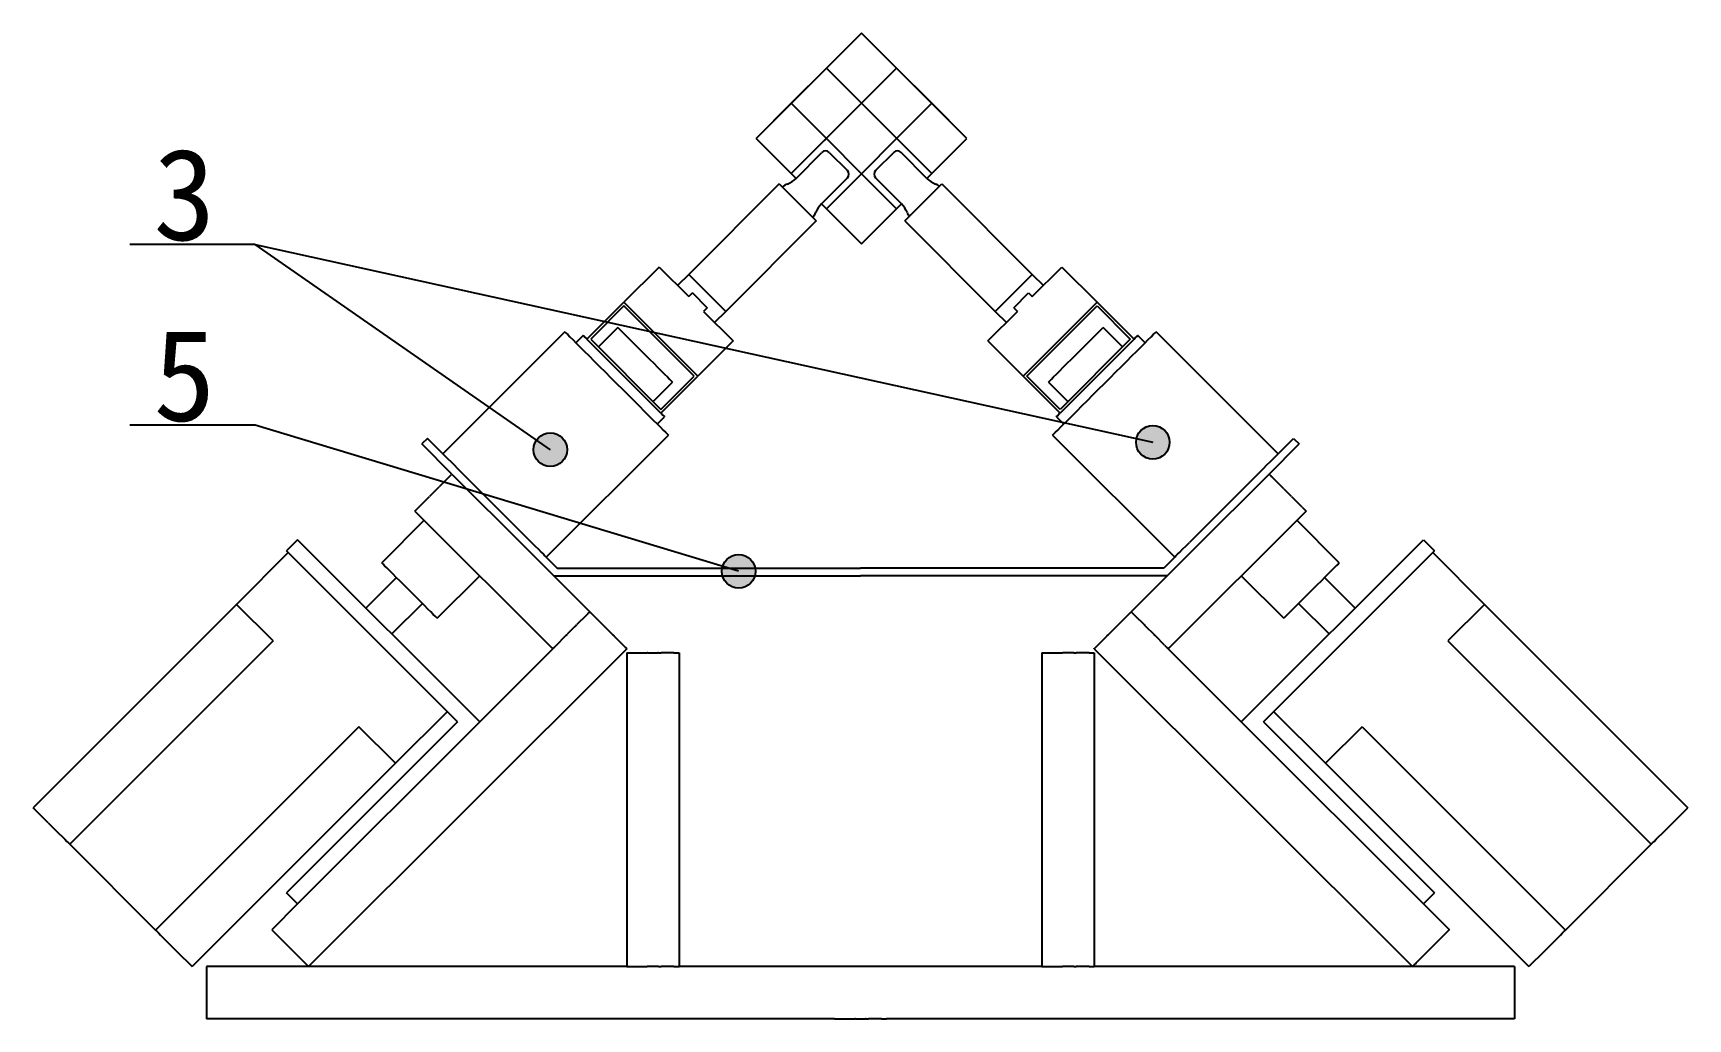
# Model space of a CAD drawing. Header units: millimetres. Extents: x -890 to 1645, y -303 to 1040.
# Drawn here: x -890 to -258, y 244 to 621 of the extents above; entities that cross this region are included whole.
import ezdxf

# ---------------------------------------------------------------- set-up
doc = ezdxf.new("R2010")
doc.units = ezdxf.units.MM

msp = doc.modelspace()

# ---------------------------------------------------------------- hatches: boundary and pattern name
h = msp.add_hatch(color=256)
h.dxf.hatch_style = 1
h.paths.add_polyline_path([(-699.03, 461.32, 1), (-686.17, 461.32, 1)])
h.paths.add_polyline_path([(-614.43, 413.02), (-626.8, 413.02, 0.755621)])
h.paths.add_polyline_path([(-614.18, 414.78, 0.048713), (-614.3, 416.02), (-626.92, 416.02, 0.048713), (-627.04, 414.78, 0.069265), (-626.8, 413.02), (-614.43, 413.02, 0.069265)])
h.paths.add_polyline_path([(-626.77, 416.64), (-624.73, 416.02), (-614.3, 416.02, 0.781427)])
h.paths.add_polyline_path([(-455.81, 464.15, 1), (-468.67, 464.15, 1)])

# ---------------------------------------------------------------- linework, layer by layer
for p, q in [((-573.63, 620.69), (-613.94, 580.38)), ((-533.33, 580.38), (-573.63, 620.69)), ((-600.5, 593.82), (-587.07, 607.25)), ((-560.2, 607.25), (-600.5, 566.95)), ((-587.07, 607.25), (-546.76, 566.95)), ((-546.76, 593.82), (-560.2, 607.25)), ((-613.94, 580.38), (-600.5, 593.82)), ((-600.5, 593.82), (-560.2, 553.51)), ((-546.76, 593.82), (-587.07, 553.51)), ((-533.33, 580.38), (-546.76, 593.82)), ((-613.94, 580.38), (-598.67, 565.11)), ((-587.07, 580.38), (-589.19, 578.26)), ((-548.6, 565.11), (-533.33, 580.38)), ((-598.67, 565.11), (-588.77, 575.01)), ((-585.94, 575.01), (-579.01, 568.08)), ((-561.33, 575.01), (-568.26, 568.08)), ((-548.6, 565.11), (-558.5, 575.01)), ((-588.91, 555.35), (-579.01, 565.25)), ((-558.36, 555.35), (-568.26, 565.25)), ((-588.91, 555.35), (-573.63, 540.08)), ((-573.63, 540.08), (-558.36, 555.35)), ((-805.47, 539.87), (-853.34, 539.87)), ((-692.6, 461.32), (-805.47, 539.87)), ((-805.47, 539.87), (-462.24, 464.15)), ((-805.47, 470.68), (-853.34, 470.68)), ((-620.61, 414.78), (-805.47, 470.68)), ((-739.58, 465.61), (-741.7, 463.49)), ((-730.21, 452), (-741.7, 463.49)), ((-733.62, 459.65), (-739.58, 465.61)), ((-417.81, 452), (-406.32, 463.49)), ((-414.4, 459.65), (-408.44, 465.61)), ((-408.44, 465.61), (-406.32, 463.49)), ((-694.15, 420.18), (-690.04, 416.02)), ((-453.87, 420.18), (-457.98, 416.02)), ((-691.39, 413.18), (-691.39, 413.18)), ((-691.24, 413.02), (-574.01, 413.02)), ((-690.04, 416.02), (-574.01, 416.02)), ((-457.98, 416.02), (-574.01, 416.02)), ((-456.78, 413.02), (-574.01, 413.02))]:
    msp.add_line(p, q)
at = {"color": 7, "linetype": 'Continuous', "lineweight": 25}
for p, q in [((-605.05, 563.01), (-639.7, 528.36)), ((-605.05, 563.01), (-590.91, 548.87)), ((-557.11, 548.87), (-542.97, 563.01)), ((-542.97, 563.01), (-508.32, 528.36)), ((-590.91, 548.87), (-625.56, 514.22)), ((-557.11, 548.87), (-522.46, 514.22)), ((-651.02, 531.19), (-664.45, 517.76)), ((-651.02, 531.19), (-639.7, 519.88)), ((-639.7, 528.36), (-643.94, 524.12)), ((-625.56, 514.22), (-639.7, 528.36)), ((-508.32, 528.36), (-522.46, 514.22)), ((-508.32, 519.88), (-497.01, 531.19)), ((-508.32, 528.36), (-504.08, 524.12)), ((-497.01, 531.19), (-483.57, 517.76)), ((-638.29, 521.29), (-639.7, 519.88)), ((-638.29, 521.29), (-632.63, 515.64)), ((-515.39, 515.64), (-509.74, 521.29)), ((-509.74, 521.29), (-508.32, 519.88)), ((-678.59, 503.62), (-664.45, 517.76)), ((-664.45, 516.34), (-677.18, 503.62)), ((-636.17, 489.47), (-664.45, 517.76)), ((-637.58, 489.47), (-664.45, 516.34)), ((-632.63, 515.64), (-634.05, 514.22)), ((-634.05, 514.22), (-622.73, 502.91)), ((-625.56, 514.22), (-629.8, 509.98)), ((-525.29, 502.91), (-513.98, 514.22)), ((-522.46, 514.22), (-518.22, 509.98)), ((-515.39, 515.64), (-513.98, 514.22)), ((-483.57, 517.76), (-511.86, 489.47)), ((-510.44, 489.47), (-483.57, 516.34)), ((-469.43, 503.62), (-483.57, 517.76)), ((-483.57, 516.34), (-470.85, 503.62)), ((-687.08, 506.44), (-733.75, 459.77)), ((-666.78, 508.07), (-674.21, 500.65)), ((-666.78, 508.07), (-656.32, 497.6)), ((-473.81, 500.65), (-481.24, 508.07)), ((-414.28, 459.77), (-460.95, 506.44)), ((-680.01, 505.03), (-682.84, 502.2)), ((-650.31, 475.33), (-678.59, 503.62)), ((-677.18, 503.62), (-650.31, 476.75)), ((-622.73, 502.91), (-636.17, 489.47)), ((-525.29, 502.91), (-511.86, 489.47)), ((-469.43, 503.62), (-497.72, 475.33)), ((-470.85, 503.62), (-497.72, 476.75)), ((-465.19, 502.2), (-468.02, 505.03)), ((-650.31, 475.33), (-636.17, 489.47)), ((-650.31, 476.75), (-637.58, 489.47)), ((-497.72, 475.33), (-511.86, 489.47)), ((-497.72, 476.75), (-510.44, 489.47)), ((-653.28, 479.72), (-645.85, 487.14)), ((-502.17, 487.14), (-494.75, 479.72)), ((-651.72, 471.09), (-648.89, 473.92)), ((-499.13, 473.92), (-496.3, 471.09)), ((-694.15, 420.18), (-647.48, 466.85)), ((-500.54, 466.85), (-453.87, 420.18)), ((-731.63, 450.58), (-735.09, 447.12)), ((-731.63, 450.58), (-730.21, 452)), ((-730.21, 452), (-701.93, 423.71)), ((-728.09, 454.12), (-699.81, 425.83)), ((-419.93, 454.12), (-448.22, 425.83)), ((-417.81, 452), (-446.1, 423.71)), ((-416.4, 450.58), (-412.93, 447.12)), ((-739.47, 442.73), (-738.84, 443.37)), ((-738.66, 443.55), (-738.84, 443.37)), ((-735.9, 446.3), (-738.66, 443.55)), ((-735.73, 446.48), (-735.9, 446.3)), ((-735.73, 446.48), (-735.09, 447.12)), ((-412.93, 447.12), (-412.3, 446.48)), ((-412.12, 446.3), (-412.3, 446.48)), ((-412.12, 446.3), (-409.36, 443.55)), ((-409.19, 443.37), (-409.36, 443.55)), ((-744.35, 437.85), (-742.94, 439.27)), ((-744.35, 437.85), (-691.67, 385.17)), ((-742.94, 439.27), (-739.47, 442.73)), ((-403.67, 437.85), (-456.35, 385.17)), ((-405.08, 439.27), (-408.55, 442.73)), ((-740.82, 434.32), (-757.08, 418.06)), ((-390.94, 418.06), (-407.21, 434.32)), ((-789.26, 426.89), (-793.5, 422.65)), ((-719.61, 357.24), (-789.26, 426.89)), ((-428.42, 357.24), (-358.77, 426.89)), ((-358.77, 426.89), (-354.53, 422.65)), ((-792.79, 421.94), (-812.59, 402.15)), ((-728.09, 357.24), (-793.5, 422.65)), ((-701.93, 423.71), (-677.53, 399.32)), ((-446.1, 423.71), (-470.49, 399.32)), ((-419.93, 357.24), (-354.53, 422.65)), ((-355.23, 421.94), (-335.43, 402.15)), ((-751.43, 412.4), (-763.09, 400.73)), ((-735.87, 396.84), (-719.61, 413.11)), ((-428.42, 413.11), (-412.16, 396.84)), ((-384.93, 400.73), (-396.6, 412.4)), ((-812.59, 402.15), (-890.37, 324.36)), ((-798.59, 388.15), (-812.59, 402.15)), ((-753.19, 390.83), (-741.53, 402.5)), ((-406.5, 402.5), (-394.83, 390.83)), ((-335.43, 402.15), (-349.43, 388.15)), ((-335.43, 402.15), (-257.65, 324.36)), ((-683.05, 393.8), (-686.16, 390.69)), ((-678.95, 397.9), (-682.41, 394.44)), ((-676.12, 397.9), (-672.65, 394.44)), ((-672.02, 393.8), (-671.84, 393.63)), ((-671.84, 393.63), (-669.08, 390.87)), ((-478.94, 390.87), (-476.18, 393.63)), ((-476.18, 393.63), (-476.01, 393.8)), ((-475.37, 394.44), (-471.91, 397.9)), ((-469.08, 397.9), (-465.61, 394.44)), ((-464.98, 393.8), (-461.86, 390.69)), ((-798.59, 388.15), (-876.37, 310.37)), ((-690.26, 386.59), (-686.8, 390.05)), ((-669.08, 390.87), (-668.91, 390.69)), ((-668.27, 390.05), (-664.8, 386.59)), ((-483.22, 386.59), (-479.75, 390.05)), ((-479.12, 390.69), (-478.94, 390.87)), ((-457.76, 386.59), (-461.23, 390.05)), ((-349.43, 388.15), (-271.65, 310.37)), ((-663.39, 385.17), (-785.01, 263.55)), ((-691.67, 385.17), (-719.61, 357.24)), ((-663.39, 383.55), (-663.39, 263.55)), ((-663.39, 383.55), (-661.39, 383.55)), ((-661.39, 383.55), (-656.49, 383.55)), ((-656.49, 383.55), (-655.59, 383.55)), ((-655.34, 383.55), (-655.59, 383.55)), ((-655.34, 383.55), (-651.44, 383.55)), ((-651.19, 383.55), (-651.44, 383.55)), ((-651.19, 383.55), (-650.29, 383.55)), ((-645.39, 383.55), (-650.29, 383.55)), ((-645.39, 383.55), (-643.39, 383.55)), ((-643.39, 383.55), (-643.39, 263.55)), ((-504.63, 383.55), (-504.63, 263.55)), ((-504.63, 383.55), (-502.63, 383.55)), ((-502.63, 383.55), (-497.73, 383.55)), ((-497.73, 383.55), (-496.83, 383.55)), ((-496.58, 383.55), (-496.83, 383.55)), ((-492.68, 383.55), (-496.58, 383.55)), ((-492.43, 383.55), (-492.68, 383.55)), ((-492.43, 383.55), (-491.53, 383.55)), ((-486.63, 383.55), (-491.53, 383.55)), ((-486.63, 383.55), (-484.63, 383.55)), ((-484.63, 385.17), (-363.01, 263.55)), ((-484.63, 383.55), (-484.63, 263.55)), ((-456.35, 385.17), (-428.42, 357.24)), ((-731.98, 361.13), (-751.78, 341.33)), ((-416.04, 361.13), (-396.25, 341.33)), ((-765.78, 355.33), (-843.56, 277.55)), ((-728.09, 357.24), (-793.5, 291.84)), ((-719.61, 357.24), (-789.26, 287.59)), ((-751.78, 341.33), (-765.78, 355.33)), ((-428.42, 357.24), (-358.77, 287.59)), ((-419.93, 357.24), (-354.53, 291.84)), ((-382.25, 355.33), (-396.25, 341.33)), ((-382.25, 355.33), (-304.47, 277.55)), ((-751.78, 341.33), (-829.56, 263.55)), ((-396.25, 341.33), (-318.46, 263.55)), ((-884.57, 318.57), (-890.37, 324.36)), ((-263.45, 318.57), (-257.65, 324.36)), ((-876.37, 310.37), (-843.56, 277.55)), ((-304.47, 277.55), (-271.65, 310.37)), ((-789.26, 287.59), (-793.5, 291.84)), ((-358.77, 287.59), (-354.53, 291.84)), ((-789.26, 287.59), (-799.15, 277.69)), ((-358.77, 287.59), (-348.87, 277.69)), ((-797.74, 276.28), (-794.28, 272.82)), ((-793.64, 272.18), (-793.46, 272)), ((-354.56, 272), (-354.38, 272.18)), ((-353.75, 272.82), (-350.28, 276.28)), ((-835.36, 269.35), (-829.56, 263.55)), ((-793.46, 272), (-790.7, 269.24)), ((-790.7, 269.24), (-790.53, 269.07)), ((-789.89, 268.43), (-786.43, 264.97)), ((-361.6, 264.97), (-358.13, 268.43)), ((-357.5, 269.07), (-357.32, 269.24)), ((-357.32, 269.24), (-354.56, 272)), ((-312.67, 269.35), (-318.46, 263.55)), ((-663.39, 263.55), (-824.01, 263.55)), ((-824.01, 263.55), (-824.01, 261.55)), ((-824.01, 261.55), (-824.01, 256.65)), ((-663.39, 263.55), (-661.39, 263.55)), ((-661.39, 263.55), (-656.49, 263.55)), ((-656.49, 263.55), (-655.59, 263.55)), ((-651.19, 263.55), (-655.59, 263.55)), ((-651.19, 263.55), (-650.29, 263.55)), ((-645.39, 263.55), (-650.29, 263.55)), ((-645.39, 263.55), (-643.39, 263.55)), ((-564.01, 263.55), (-643.39, 263.55)), ((-504.63, 263.55), (-564.01, 263.55)), ((-504.63, 263.55), (-502.63, 263.55)), ((-502.63, 263.55), (-497.73, 263.55)), ((-497.73, 263.55), (-496.83, 263.55)), ((-492.43, 263.55), (-496.83, 263.55)), ((-492.43, 263.55), (-491.53, 263.55)), ((-486.63, 263.55), (-491.53, 263.55)), ((-486.63, 263.55), (-484.63, 263.55)), ((-324.01, 263.55), (-484.63, 263.55)), ((-324.01, 263.55), (-324.01, 261.55)), ((-324.01, 261.55), (-324.01, 256.65)), ((-824.01, 256.65), (-824.01, 255.75)), ((-824.01, 255.75), (-824.01, 255.5)), ((-824.01, 255.5), (-824.01, 251.6)), ((-324.01, 256.65), (-324.01, 255.75)), ((-324.01, 255.75), (-324.01, 255.5)), ((-324.01, 255.5), (-324.01, 251.6)), ((-824.01, 251.6), (-824.01, 251.35)), ((-824.01, 251.35), (-824.01, 250.45)), ((-824.01, 250.45), (-824.01, 245.55)), ((-324.01, 251.6), (-324.01, 251.35)), ((-324.01, 251.35), (-324.01, 250.45)), ((-324.01, 250.45), (-324.01, 245.55)), ((-824.01, 245.55), (-824.01, 243.55)), ((-584.01, 243.55), (-824.01, 243.55)), ((-584.01, 243.55), (-582.01, 243.55)), ((-582.01, 243.55), (-577.11, 243.55)), ((-577.11, 243.55), (-576.21, 243.55)), ((-575.96, 243.55), (-576.21, 243.55)), ((-575.96, 243.55), (-572.06, 243.55)), ((-571.81, 243.55), (-572.06, 243.55)), ((-571.81, 243.55), (-570.91, 243.55)), ((-566.01, 243.55), (-570.91, 243.55)), ((-566.01, 243.55), (-564.01, 243.55)), ((-324.01, 243.55), (-564.01, 243.55)), ((-324.01, 245.55), (-324.01, 243.55))]:
    msp.add_line(p, q, dxfattribs=at)
at = {"color": 7, "linetype": 'Continuous', "lineweight": 25, "flags": 128}
for points in [[(-687.08, 506.44), (-686.95, 506.32), (-686.58, 505.95), (-685.97, 505.33), (-685.12, 504.48), (-684.04, 503.41), (-682.76, 502.12), (-681.28, 500.64), (-679.62, 498.99), (-677.81, 497.18), (-675.87, 495.24), (-673.82, 493.18), (-671.69, 491.05), (-669.5, 488.86), (-667.28, 486.64)], [(-502.17, 487.14), (-502.04, 487.27), (-501.66, 487.65), (-501.03, 488.28), (-500.17, 489.14), (-499.1, 490.2), (-497.86, 491.45), (-496.46, 492.85), (-494.94, 494.37), (-493.34, 495.97), (-491.7, 497.6), (-490.07, 499.24), (-488.47, 500.84), (-486.95, 502.36), (-485.55, 503.76), (-484.3, 505), (-483.24, 506.07), (-482.38, 506.93), (-481.75, 507.56), (-481.37, 507.94), (-481.24, 508.07), (-481.24, 508.07)], [(-500.54, 466.85), (-500.42, 466.97), (-500.05, 467.34), (-499.43, 467.96), (-498.58, 468.81), (-497.51, 469.88), (-496.22, 471.17), (-494.74, 472.64), (-493.09, 474.3), (-491.28, 476.11), (-489.34, 478.05), (-487.28, 480.11), (-485.15, 482.24), (-482.96, 484.43), (-480.74, 486.64), (-478.53, 488.86), (-476.34, 491.05), (-474.21, 493.18), (-472.15, 495.24), (-470.21, 497.18), (-468.4, 498.99), (-466.74, 500.64), (-465.27, 502.12), (-463.98, 503.41), (-462.91, 504.48), (-462.06, 505.33), (-461.44, 505.95), (-461.07, 506.32), (-460.95, 506.44), (-460.95, 506.44)], [(-680.01, 505.03), (-680, 505.02), (-679.81, 504.83), (-679.36, 504.39), (-678.68, 503.7), (-678.59, 503.62)], [(-469.43, 503.62), (-468.97, 504.07), (-468.41, 504.64), (-468.09, 504.96), (-468.02, 505.03)], [(-656.32, 497.6), (-654.68, 495.97), (-653.09, 494.37), (-651.57, 492.85), (-650.17, 491.45), (-648.92, 490.2), (-647.85, 489.14), (-646.99, 488.28), (-646.37, 487.65), (-645.98, 487.27), (-645.85, 487.14)], [(-667.28, 486.64), (-665.06, 484.43), (-662.87, 482.24), (-660.74, 480.11), (-658.69, 478.05), (-656.75, 476.11), (-654.93, 474.3), (-653.28, 472.64), (-651.8, 471.17), (-650.52, 469.88), (-649.44, 468.81), (-648.59, 467.96), (-647.98, 467.34), (-647.6, 466.97), (-647.48, 466.85)], [(-650.31, 475.33), (-650.23, 475.25), (-649.54, 474.56), (-649.09, 474.12), (-648.9, 473.92), (-648.89, 473.92)], [(-499.13, 473.92), (-499.06, 473.99), (-498.74, 474.31), (-498.17, 474.87), (-497.72, 475.33)], [(-733.75, 459.77), (-733.62, 459.65), (-733.25, 459.28), (-732.64, 458.66), (-731.79, 457.81), (-730.71, 456.74), (-729.43, 455.46), (-728.09, 454.12)], [(-419.93, 454.12), (-418.6, 455.46), (-417.31, 456.74), (-416.24, 457.81), (-415.39, 458.66), (-414.77, 459.28), (-414.4, 459.65), (-414.28, 459.77)], [(-417.81, 452), (-417.78, 451.97), (-417.7, 451.89), (-417.57, 451.76), (-417.4, 451.58), (-417.18, 451.37), (-416.94, 451.12), (-416.67, 450.86), (-416.4, 450.58)], [(-409.19, 443.37), (-409.14, 443.32), (-409, 443.18), (-408.79, 442.98), (-408.55, 442.73)], [(-405.08, 439.27), (-404.81, 438.99), (-404.54, 438.73), (-404.3, 438.48), (-404.08, 438.27), (-403.91, 438.09), (-403.78, 437.96), (-403.7, 437.88), (-403.67, 437.85)], [(-699.81, 425.83), (-698.47, 424.5), (-697.18, 423.21), (-696.11, 422.14), (-695.26, 421.29), (-694.65, 420.67), (-694.27, 420.3), (-694.15, 420.18)], [(-453.87, 420.18), (-453.75, 420.3), (-453.38, 420.67), (-452.76, 421.29), (-451.91, 422.14), (-450.84, 423.21), (-449.55, 424.5), (-448.22, 425.83)], [(-735.87, 396.84), (-735.9, 396.87), (-736.14, 397.11), (-736.62, 397.6), (-737.34, 398.31), (-738.26, 399.24), (-739.39, 400.36), (-740.67, 401.65), (-742.1, 403.07), (-743.62, 404.6), (-745.22, 406.19), (-746.84, 407.81), (-748.45, 409.43), (-750.02, 410.99), (-751.5, 412.48), (-752.87, 413.84), (-754.09, 415.06), (-755.13, 416.1), (-755.96, 416.93), (-756.57, 417.55), (-756.95, 417.92), (-757.08, 418.06), (-757.08, 418.06)], [(-390.94, 418.06), (-391.06, 417.94), (-391.42, 417.57), (-392.02, 416.97), (-392.85, 416.15), (-393.88, 415.12), (-395.08, 413.91), (-396.44, 412.55), (-397.92, 411.07), (-399.49, 409.51), (-401.1, 407.9), (-402.72, 406.28), (-404.32, 404.68), (-405.85, 403.15), (-407.28, 401.72), (-408.57, 400.42), (-409.7, 399.29), (-410.64, 398.35), (-411.37, 397.63), (-411.87, 397.13)], [(-678.95, 397.9), (-678.67, 398.18), (-678.41, 398.44), (-678.16, 398.69), (-677.95, 398.9), (-677.77, 399.08), (-677.64, 399.21), (-677.56, 399.29), (-677.53, 399.32)], [(-677.53, 399.32), (-677.51, 399.29), (-677.42, 399.21), (-677.29, 399.08), (-677.12, 398.9), (-676.9, 398.69), (-676.66, 398.44), (-676.39, 398.18), (-676.12, 397.9)], [(-471.91, 397.9), (-471.63, 398.18), (-471.36, 398.44), (-471.12, 398.69), (-470.91, 398.9), (-470.73, 399.08), (-470.6, 399.21), (-470.52, 399.29), (-470.49, 399.32)], [(-470.49, 399.32), (-470.46, 399.29), (-470.38, 399.21), (-470.25, 399.08), (-470.08, 398.9), (-469.86, 398.69), (-469.62, 398.44), (-469.35, 398.18), (-469.08, 397.9)], [(-683.05, 393.8), (-683, 393.85), (-682.86, 393.99), (-682.65, 394.19), (-682.41, 394.44)], [(-672.65, 394.44), (-672.41, 394.19), (-672.2, 393.99), (-672.07, 393.85), (-672.02, 393.8)], [(-476.01, 393.8), (-475.96, 393.85), (-475.82, 393.99), (-475.61, 394.19), (-475.37, 394.44)], [(-465.61, 394.44), (-465.37, 394.19), (-465.16, 393.99), (-465.02, 393.85), (-464.98, 393.8)], [(-411.87, 397.13), (-412.12, 396.88), (-412.16, 396.84)], [(-691.67, 385.17), (-691.65, 385.2), (-691.57, 385.28), (-691.44, 385.41), (-691.26, 385.59), (-691.05, 385.8), (-690.8, 386.05), (-690.54, 386.31), (-690.26, 386.59)], [(-686.8, 390.05), (-686.55, 390.3), (-686.35, 390.5), (-686.21, 390.64), (-686.16, 390.69)], [(-668.91, 390.69), (-668.86, 390.64), (-668.72, 390.5), (-668.51, 390.3), (-668.27, 390.05)], [(-664.8, 386.59), (-664.53, 386.31), (-664.26, 386.05), (-664.02, 385.8), (-663.8, 385.59), (-663.63, 385.41), (-663.5, 385.28), (-663.42, 385.2), (-663.39, 385.17)], [(-484.63, 385.17), (-484.61, 385.2), (-484.53, 385.28), (-484.4, 385.41), (-484.22, 385.59), (-484.01, 385.8), (-483.76, 386.05), (-483.5, 386.31), (-483.22, 386.59)], [(-479.75, 390.05), (-479.51, 390.3), (-479.3, 390.5), (-479.17, 390.64), (-479.12, 390.69)], [(-461.86, 390.69), (-461.82, 390.64), (-461.68, 390.5), (-461.47, 390.3), (-461.23, 390.05)], [(-457.76, 386.59), (-457.49, 386.31), (-457.22, 386.05), (-456.98, 385.8), (-456.76, 385.59), (-456.59, 385.41), (-456.46, 385.28), (-456.38, 385.2), (-456.35, 385.17)], [(-884.57, 318.57), (-883.15, 317.14), (-881.77, 315.76), (-880.47, 314.47), (-879.3, 313.29), (-878.29, 312.28), (-877.47, 311.46), (-876.87, 310.86), (-876.5, 310.49), (-876.37, 310.37)], [(-271.65, 310.37), (-271.53, 310.49), (-271.16, 310.86), (-270.55, 311.46), (-269.73, 312.28), (-268.72, 313.29), (-267.55, 314.47), (-266.26, 315.76), (-264.87, 317.14), (-263.45, 318.57)], [(-843.56, 277.55), (-843.43, 277.43), (-843.06, 277.06), (-842.46, 276.45), (-841.64, 275.63), (-840.63, 274.62), (-839.46, 273.45), (-838.16, 272.16), (-836.78, 270.77), (-835.36, 269.35)], [(-799.15, 277.69), (-799.13, 277.67), (-799.05, 277.59), (-798.92, 277.46), (-798.74, 277.28), (-798.53, 277.07), (-798.28, 276.82), (-798.02, 276.56), (-797.74, 276.28)], [(-794.28, 272.82), (-794.03, 272.57), (-793.83, 272.37), (-793.69, 272.23), (-793.64, 272.18)], [(-354.38, 272.18), (-354.34, 272.23), (-354.2, 272.37), (-353.99, 272.57), (-353.75, 272.82)], [(-350.28, 276.28), (-350.01, 276.56), (-349.74, 276.82), (-349.5, 277.07), (-349.28, 277.28), (-349.11, 277.46), (-348.98, 277.59), (-348.9, 277.67), (-348.87, 277.69)], [(-312.67, 269.35), (-311.24, 270.77), (-309.86, 272.16), (-308.57, 273.45), (-307.39, 274.62), (-306.38, 275.63), (-305.56, 276.45), (-304.96, 277.06), (-304.59, 277.43), (-304.47, 277.55)], [(-790.53, 269.07), (-790.48, 269.02), (-790.34, 268.88), (-790.14, 268.68), (-789.89, 268.43)], [(-358.13, 268.43), (-357.89, 268.68), (-357.68, 268.88), (-357.54, 269.02), (-357.5, 269.07)], [(-786.43, 264.97), (-786.15, 264.69), (-785.89, 264.43), (-785.64, 264.18), (-785.43, 263.97), (-785.25, 263.79), (-785.12, 263.66), (-785.04, 263.58), (-785.01, 263.55)], [(-363.01, 263.55), (-362.98, 263.58), (-362.9, 263.66), (-362.77, 263.79), (-362.6, 263.97), (-362.38, 264.18), (-362.14, 264.43), (-361.87, 264.69), (-361.6, 264.97)]]:
    msp.add_lwpolyline(points, dxfattribs=at)
for centre in [(-462.24, 464.15), (-692.6, 461.32), (-620.61, 414.78)]:
    msp.add_circle(centre, 6.43)
for centre, start, end in [((-587.35, 573.6), 45, 135), ((-559.92, 573.6), 45, 135), ((-580.42, 566.67), 315, 45), ((-566.85, 566.67), 135, 225)]:
    msp.add_arc(centre, 2, start, end)
at = {"color": 7, "linetype": 'Continuous', "lineweight": 25}
for centre, radius, start, end in [((-605.77, 572.21), 10.04, 292.69083, 315), ((-541.5, 572.21), 10.04, 225, 247.30917), ((-598.03, 553.72), 10, 112.69083, 125.75133), ((-549.23, 553.72), 10, 57.36235, 67.30917), ((-600.3, 555.98), 10, 324.24867, 337.30917), ((-581.81, 548.25), 10.04, 135, 157.30917), ((-565.46, 548.25), 10.04, 22.69083, 45), ((-546.97, 555.98), 10, 202.69083, 212.63764)]:
    msp.add_arc(centre, radius, start, end, dxfattribs=at)

# ---------------------------------------------------------------- texts
at = {"char_height": 35, "attachment_point": 1}
for s, insert in [('3', (-844.4, 576.48)), ('5', (-844.4, 507.29))]:
    msp.add_mtext_dynamic_manual_height_columns(s, width=29.1321, gutter_width=17.5, heights=[0], dxfattribs=dict(at, insert=insert))

doc.saveas('drawing.dxf')
